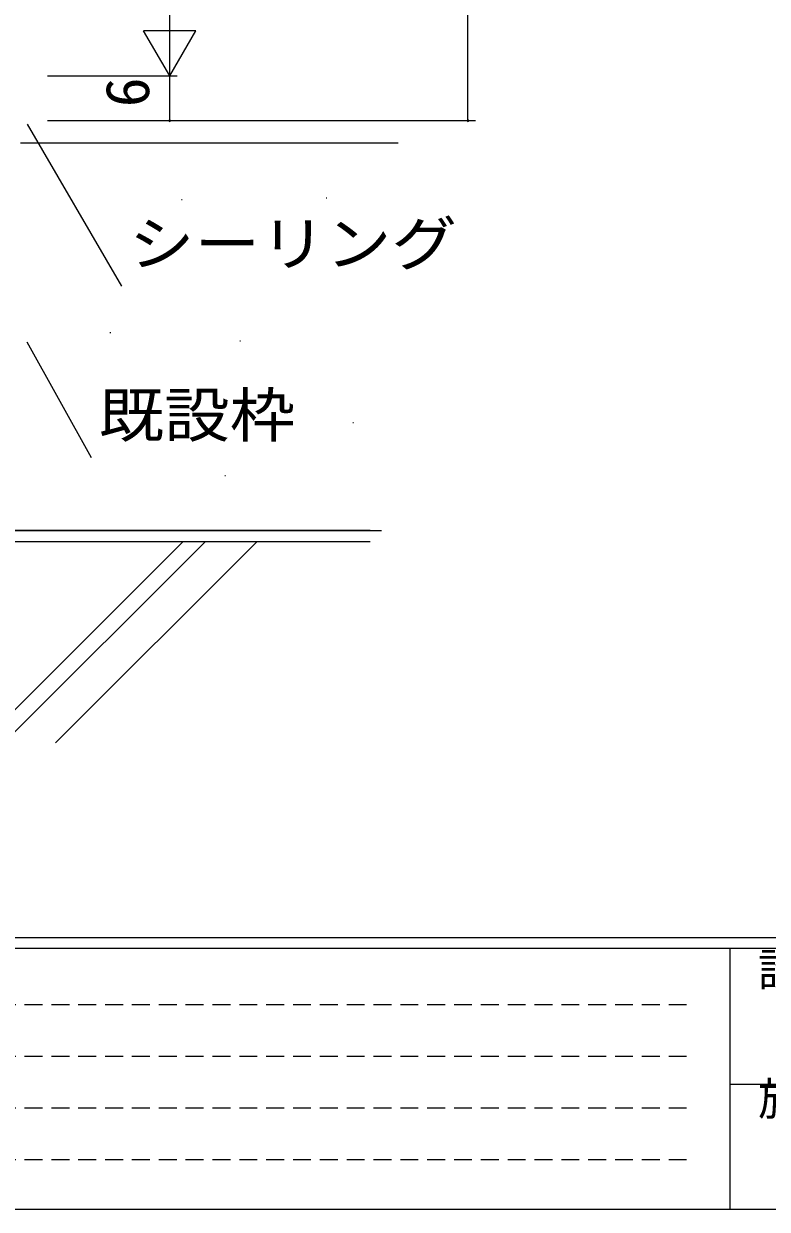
# Model space of a CAD drawing. Units: millimetres, scale not verified. Extents: x -1276 to 199, y -420 to 144.
# Drawn here: x -428.3 to -328.6, y -420 to -260.9 of the extents above; entities that cross this region are included whole.
import ezdxf
from ezdxf.enums import TextEntityAlignment as Align

# ---------------------------------------------------------------- set-up
doc = ezdxf.new("R2010")
doc.units = ezdxf.units.MM
doc.header["$LTSCALE"] = 2
doc.linetypes.add('DASHED1', pattern=[1.8, 1.2, -0.6])
for name, color, linetype, lineweight in [('0-1_YKK_ZWAK', 7, 'Continuous', 9), ('0-4_YSS_K', 3, 'Continuous', 9), ('0-5_YKK_D', 6, 'Continuous', 9)]:
    doc.layers.add(name, color=color, linetype=linetype, lineweight=lineweight)
doc.styles.add('ＭＳ ゴシック', font='')
doc.styles.get('ＭＳ ゴシック').set_extended_font_data('MS Gothic')

msp = doc.modelspace()

# ---------------------------------------------------------------- linework, layer by layer
at = {"layer": '0-1_YKK_ZWAK'}
for p, q in [((178.8, -383.6), (-591.2, -383.6)), ((141, -385), (-591.2, -385)), ((-333.6, -385), (-333.6, -420)), ((-333.6, -403.199), (-204.8, -403.199)), ((-591.2, -420), (141, -420))]:
    msp.add_line(p, q, dxfattribs=at)
at = {"layer": '0-1_YKK_ZWAK', "linetype": 'DASHED1'}
for p, q in [((-586.601, -392.512), (-338.409, -392.512)), ((-586.601, -399.441), (-338.409, -399.441)), ((-586.601, -406.37), (-338.409, -406.37)), ((-586.601, -413.298), (-338.409, -413.298))]:
    msp.add_line(p, q, dxfattribs=at)
at = {"layer": '0-4_YSS_K'}
for p, q in [((-428.739, -276.932), (-378.096, -276.932)), ((-407.16, -284.531), (-407.06, -284.531)), ((-387.741, -284.308), (-387.641, -284.308)), ((-416.757, -302.376), (-416.657, -302.376)), ((-399.347, -303.491), (-399.247, -303.491)), ((-399.347, -303.491), (-399.247, -303.491)), ((-384.169, -314.42), (-384.069, -314.42)), ((-401.356, -321.558), (-401.256, -321.558)), ((-508.739, -328.932), (-380.339, -328.932)), ((-433.974, -357.432), (-406.974, -330.432)), ((-431.004, -357.432), (-404.004, -330.432)), ((-424.075, -357.432), (-397.075, -330.432))]:
    msp.add_line(p, q, dxfattribs=at)
for points in [[(-381.839, -328.932), (-508.739, -328.932), (-508.739, -357.432)], [(-381.839, -330.432), (-507.239, -330.432), (-507.239, -357.432)]]:
    msp.add_lwpolyline(points, dxfattribs=at)
at = {"layer": '0-5_YKK_D'}
for p, q in [((-368.739, -273.932), (-368.739, 22.068)), ((-408.739, -267.932), (-408.739, -255.808)), ((-408.739, -267.932), (-412.239, -261.87)), ((-405.239, -261.87), (-412.239, -261.87)), ((-408.739, -267.932), (-405.239, -261.87)), ((-425.139, -267.932), (-407.739, -267.932)), ((-425.139, -267.932), (-407.739, -267.932)), ((-408.739, -273.932), (-408.739, -267.932)), ((-427.882, -274.4), (-415.209, -296.126)), ((-425.139, -273.932), (-367.739, -273.932)), ((-425.139, -273.932), (-407.739, -273.932)), ((-427.912, -303.634), (-419.288, -319.133))]:
    msp.add_line(p, q, dxfattribs=at)
for centre, start, end in [((-408.739, -273.932), 90, 270), ((-408.739, -273.932), 270, 90), ((-368.739, -273.932), 90, 270), ((-368.739, -273.932), 270, 90)]:
    msp.add_arc(centre, 0.106, start, end, dxfattribs=at)

# ---------------------------------------------------------------- texts
at = {"layer": '0-1_YKK_ZWAK', "char_height": 4.399, "attachment_point": 7, "style": 'ＭＳ ゴシック'}
for s, insert in [('\\T1.17;設計監理', (-329.831, -390.533)), ('\\T1.17;施\u3000\u3000工', (-329.831, -407.854))]:
    msp.add_mtext(s, dxfattribs=dict(at, insert=insert))
at = {"layer": '0-5_YKK_D', "color": 7, "style": 'ＭＳ ゴシック'}
msp.add_text('6', height=5.865, rotation=90, dxfattribs=at).set_placement((-409.739, -272.132), align=Align.BOTTOM_LEFT)
at = {"layer": '0-5_YKK_D', "color": 7, "style": 'ＭＳ ゴシック', "width": 1.1}
for s, p in [('シーリング', (-414.209, -295.126)), ('既設枠', (-418.288, -318.133))]:
    msp.add_text(s, height=5.865, dxfattribs=at).set_placement(p, align=Align.BOTTOM_LEFT)

doc.saveas('drawing.dxf')
